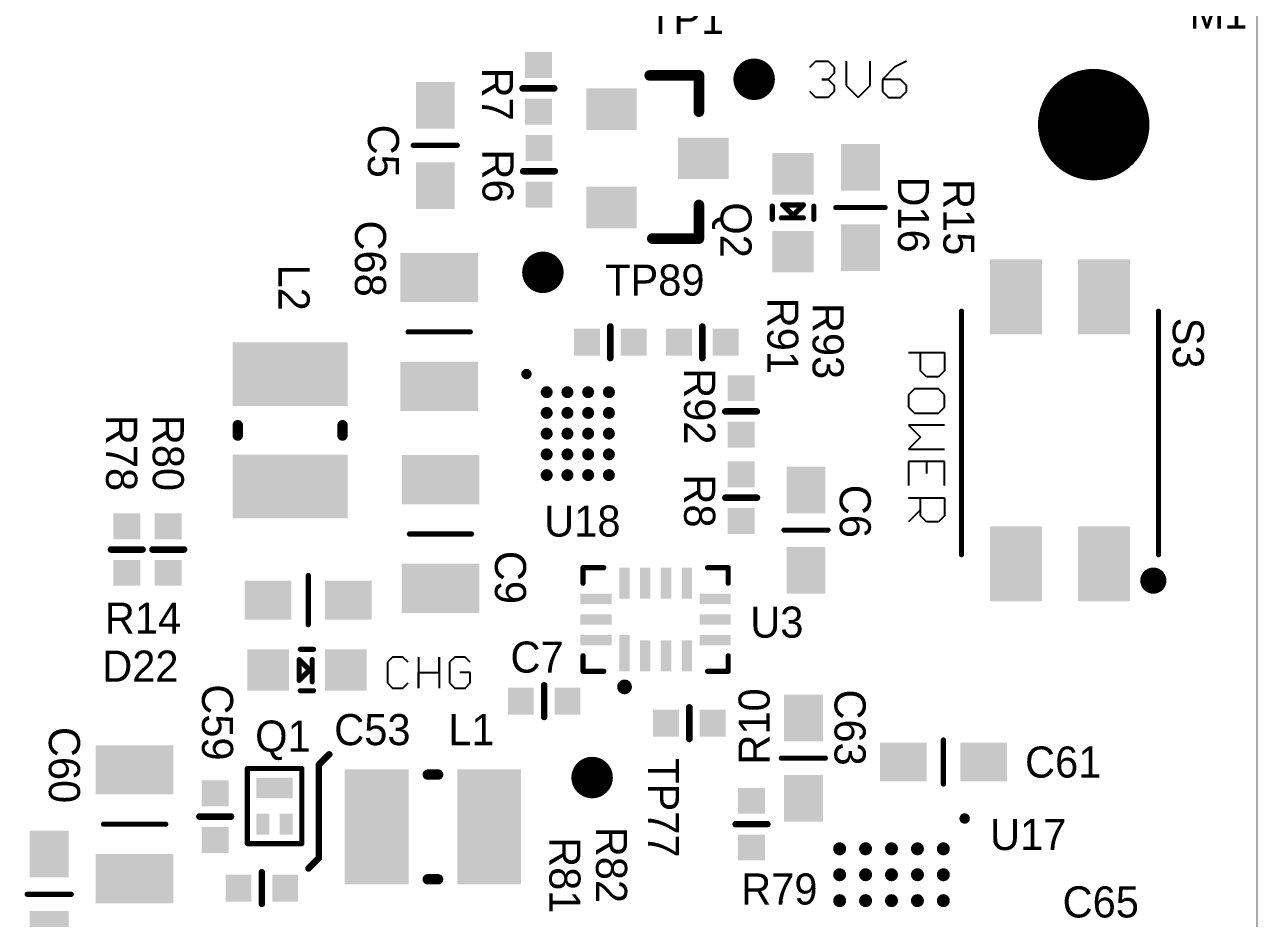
# Model space of a CAD drawing. Extents: x 388 to 458, y 85 to 260.
# Drawn here: x 434.49 to 458.27, y 224.42 to 241.67 of the extents above; entities that cross this region are included whole.
import ezdxf

# ---------------------------------------------------------------- set-up
doc = ezdxf.new("R2010")
doc.units = 0
for name, color, linetype in [('MECHANICAL1', 6, 'CONTINUOUS'), ('PADHOLELAYER', 156, 'CONTINUOUS'), ('TOPOVERLAY', 2, 'CONTINUOUS'), ('TOPPASTE', 8, 'CONTINUOUS')]:
    doc.layers.add(name, color=color, linetype=linetype)

msp = doc.modelspace()

# ---------------------------------------------------------------- linework, layer by layer
at = {"layer": 'MECHANICAL1', "const_width": 0.0127}
msp.add_lwpolyline([(458.263, 209.592), (458.263, 258.592)], dxfattribs=at)
at = {"layer": 'PADHOLELAYER'}
for points, const_width in [([(448.363, 240.617, 1), (448.763, 240.617, 1)], 0.4), ([(454.575, 239.742, 1), (455.65, 239.742, 1)], 1.075), ([(444.288, 236.892, 1), (444.688, 236.892, 1)], 0.4), ([(445.238, 227.142, 1), (445.638, 227.142, 1)], 0.4)]:
    msp.add_lwpolyline(points, format="xyb", close=True, dxfattribs=dict(at, const_width=const_width))
at = {"layer": 'TOPOVERLAY'}
for p, q in [((449.638, 240.85), (449.754, 240.966)), ((449.754, 240.966), (449.988, 240.966)), ((449.988, 240.966), (450.104, 240.85)), ((450.338, 240.966), (450.338, 240.5)), ((450.804, 240.5), (450.804, 240.966)), ((451.504, 240.966), (451.271, 240.85)), ((450.104, 240.733), (449.988, 240.616)), ((450.104, 240.85), (450.104, 240.733)), ((451.271, 240.85), (451.037, 240.616)), ((449.988, 240.616), (449.871, 240.616)), ((449.871, 240.616), (449.988, 240.616)), ((449.988, 240.616), (450.104, 240.5)), ((450.104, 240.5), (450.104, 240.383)), ((450.338, 240.5), (450.571, 240.267)), ((450.571, 240.267), (450.804, 240.5)), ((451.037, 240.616), (451.037, 240.383)), ((451.387, 240.616), (451.037, 240.616)), ((451.504, 240.5), (451.387, 240.616)), ((451.504, 240.383), (451.504, 240.5)), ((449.754, 240.267), (449.638, 240.383)), ((449.988, 240.267), (449.754, 240.267)), ((450.104, 240.383), (449.988, 240.267)), ((451.037, 240.383), (451.154, 240.267)), ((451.154, 240.267), (451.387, 240.267)), ((451.387, 240.267), (451.504, 240.383)), ((451.538, 235.342), (452.238, 235.342)), ((451.771, 234.992), (451.771, 235.342)), ((452.238, 235.342), (452.238, 234.992)), ((451.888, 234.875), (451.771, 234.992)), ((452.238, 234.992), (452.121, 234.875)), ((452.121, 234.875), (451.888, 234.875)), ((451.654, 234.642), (451.538, 234.525)), ((451.538, 234.525), (451.538, 234.292)), ((452.121, 234.642), (451.654, 234.642)), ((452.238, 234.525), (452.121, 234.642)), ((452.238, 234.292), (452.238, 234.525)), ((451.538, 234.292), (451.654, 234.175)), ((452.121, 234.175), (452.238, 234.292)), ((451.654, 234.175), (452.121, 234.175)), ((452.238, 233.942), (451.538, 233.942)), ((451.538, 233.942), (451.771, 233.709)), ((451.771, 233.709), (451.538, 233.476)), ((451.538, 233.476), (452.238, 233.476)), ((452.238, 233.242), (451.538, 233.242)), ((451.538, 233.242), (451.538, 232.776)), ((451.888, 233.242), (451.888, 233.009)), ((452.238, 232.776), (452.238, 233.242)), ((451.538, 232.543), (452.238, 232.543)), ((451.771, 232.193), (451.771, 232.543)), ((452.238, 232.543), (452.238, 232.193)), ((451.771, 232.309), (451.538, 232.076)), ((451.888, 232.076), (451.771, 232.193)), ((452.121, 232.076), (451.888, 232.076)), ((452.238, 232.193), (452.121, 232.076)), ((441.588, 229.466), (441.488, 229.366)), ((441.788, 229.466), (441.588, 229.466)), ((441.888, 229.366), (441.788, 229.466)), ((442.088, 229.466), (442.088, 228.867)), ((442.488, 229.167), (442.488, 229.466)), ((442.488, 229.466), (442.488, 228.867)), ((442.787, 229.466), (442.687, 229.366)), ((442.987, 229.466), (442.787, 229.466)), ((443.087, 229.366), (442.987, 229.466)), ((441.488, 229.366), (441.488, 228.967)), ((442.687, 229.366), (442.687, 228.967)), ((442.088, 228.867), (442.088, 229.167)), ((442.088, 229.167), (442.488, 229.167)), ((443.087, 229.167), (442.887, 229.167)), ((443.087, 228.967), (443.087, 229.167)), ((441.488, 228.967), (441.588, 228.867)), ((441.588, 228.867), (441.788, 228.867)), ((441.788, 228.867), (441.888, 228.967)), ((442.687, 228.967), (442.787, 228.867)), ((442.787, 228.867), (442.987, 228.867)), ((442.987, 228.867), (443.087, 228.967))]:
    msp.add_line(p, q, dxfattribs=at)
for points, const_width in [([(446.548, 240.692), (447.498, 240.692)], 0.203), ([(447.498, 239.992), (447.498, 240.692)], 0.203), ([(444.098, 240.442), (444.708, 240.442)], 0.127), ([(441.988, 239.342), (442.838, 239.342)], 0.1), ([(444.108, 238.842), (444.718, 238.842)], 0.127), ([(447.498, 237.542), (447.498, 238.192)], 0.203), ([(448.913, 237.915), (448.913, 238.169)], 0.1), ([(449.113, 238.192), (449.313, 237.992)], 0.1), ([(449.113, 238.192), (449.513, 238.192)], 0.1), ([(449.313, 237.992), (449.513, 238.192)], 0.1), ([(449.713, 237.915), (449.713, 238.169)], 0.1), ([(450.138, 238.142), (451.088, 238.142)], 0.1), ([(449.088, 237.942), (449.513, 237.942)], 0.1), ([(446.598, 237.542), (447.498, 237.542)], 0.203), ([(452.563, 231.442), (452.563, 236.142)], 0.1), ([(456.363, 231.442), (456.363, 236.142)], 0.1), ([(445.788, 235.237), (445.788, 235.846)], 0.127), ([(447.563, 235.237), (447.563, 235.846)], 0.127), ([(441.888, 235.742), (443.088, 235.742)], 0.1), ([(448.005, 234.207), (448.615, 234.207)], 0.127), ([(438.603, 233.742), (438.603, 233.942)], 0.2), ([(440.623, 233.742), (440.623, 233.942)], 0.2), ([(448.008, 232.542), (448.618, 232.542)], 0.127), ([(441.913, 231.842), (443.113, 231.842)], 0.1), ([(449.138, 231.917), (449.988, 231.917)], 0.1), ([(436.158, 231.542), (436.768, 231.542)], 0.127), ([(436.958, 231.542), (437.568, 231.542)], 0.127), ([(445.263, 231.192), (445.663, 231.192)], 0.1), ([(445.263, 230.892), (445.263, 231.192)], 0.1), ([(447.663, 231.192), (448.063, 231.192)], 0.1), ([(448.063, 230.892), (448.063, 231.192)], 0.1), ([(439.963, 230.092), (439.963, 231.042)], 0.1), ([(439.788, 229.417), (439.988, 229.217)], 0.1), ([(439.788, 229.017), (439.788, 229.417)], 0.1), ([(439.811, 229.617), (440.065, 229.617)], 0.1), ([(440.038, 228.992), (440.038, 229.417)], 0.1), ([(445.263, 229.192), (445.263, 229.492)], 0.1), ([(448.063, 229.192), (448.063, 229.492)], 0.1), ([(439.788, 229.017), (439.988, 229.217)], 0.1), ([(445.263, 229.192), (445.663, 229.192)], 0.1), ([(447.663, 229.192), (448.063, 229.192)], 0.1), ([(444.513, 228.312), (444.513, 228.921)], 0.127), ([(439.811, 228.817), (440.065, 228.817)], 0.1), ([(447.313, 227.887), (447.313, 228.496)], 0.127), ([(452.213, 227.017), (452.213, 227.867)], 0.1), ([(440.167, 227.389), (440.367, 227.589)], 0.127), ([(449.088, 227.517), (449.938, 227.517)], 0.1), ([(438.788, 225.867), (438.788, 227.317)], 0.1), ([(438.788, 227.317), (439.838, 227.317)], 0.1), ([(439.838, 225.867), (439.838, 227.317)], 0.1), ([(440.167, 225.589), (440.167, 227.389)], 0.127), ([(442.267, 227.199), (442.467, 227.199)], 0.2), ([(437.862, 226.389), (438.472, 226.389)], 0.127), ([(436.013, 226.242), (437.213, 226.242)], 0.1), ([(448.208, 226.242), (448.818, 226.242)], 0.127), ([(438.788, 225.867), (439.838, 225.867)], 0.1), ([(439.967, 225.389), (440.167, 225.589)], 0.127), ([(439.067, 224.705), (439.067, 225.314)], 0.127), ([(442.267, 225.179), (442.467, 225.179)], 0.2), ([(434.542, 224.889), (435.392, 224.889)], 0.1)]:
    msp.add_lwpolyline(points, dxfattribs=dict(at, const_width=const_width))
for points, const_width in [([(446.497, 240.692, 1), (446.599, 240.692, 1)], 0.102), ([(447.447, 240.692, 1), (447.549, 240.692, 1)], 0.102), ([(447.447, 240.692, 1), (447.549, 240.692, 1)], 0.102), ([(444.066, 240.442, 1), (444.13, 240.442, 1)], 0.0635), ([(444.676, 240.442, 1), (444.739, 240.442, 1)], 0.0635), ([(447.447, 239.992, 1), (447.549, 239.992, 1)], 0.102), ([(441.963, 239.342, 1), (442.013, 239.342, 1)], 0.05), ([(442.813, 239.342, 1), (442.863, 239.342, 1)], 0.05), ([(444.076, 238.842, 1), (444.14, 238.842, 1)], 0.0635), ([(444.686, 238.842, 1), (444.749, 238.842, 1)], 0.0635), ([(447.447, 238.192, 1), (447.549, 238.192, 1)], 0.102), ([(448.888, 238.169, 1), (448.938, 238.169, 1)], 0.05), ([(449.088, 238.192, 1), (449.138, 238.192, 1)], 0.05), ([(449.088, 238.192, 1), (449.138, 238.192, 1)], 0.05), ([(449.288, 237.992, 1), (449.338, 237.992, 1)], 0.05), ([(449.288, 237.992, 1), (449.338, 237.992, 1)], 0.05), ([(449.488, 238.192, 1), (449.538, 238.192, 1)], 0.05), ([(449.488, 238.192, 1), (449.538, 238.192, 1)], 0.05), ([(449.688, 238.169, 1), (449.738, 238.169, 1)], 0.05), ([(450.113, 238.142, 1), (450.163, 238.142, 1)], 0.05), ([(451.063, 238.142, 1), (451.113, 238.142, 1)], 0.05), ([(448.888, 237.915, 1), (448.938, 237.915, 1)], 0.05), ([(449.063, 237.942, 1), (449.113, 237.942, 1)], 0.05), ([(449.488, 237.942, 1), (449.538, 237.942, 1)], 0.05), ([(449.688, 237.915, 1), (449.738, 237.915, 1)], 0.05), ([(446.547, 237.542, 1), (446.649, 237.542, 1)], 0.102), ([(447.447, 237.542, 1), (447.549, 237.542, 1)], 0.102), ([(447.447, 237.542, 1), (447.549, 237.542, 1)], 0.102), ([(452.538, 236.142, 1), (452.588, 236.142, 1)], 0.05), ([(456.338, 236.142, 1), (456.388, 236.142, 1)], 0.05), ([(445.756, 235.846, 1), (445.82, 235.846, 1)], 0.0635), ([(447.531, 235.846, 1), (447.595, 235.846, 1)], 0.0635), ([(441.863, 235.742, 1), (441.913, 235.742, 1)], 0.05), ([(443.063, 235.742, 1), (443.113, 235.742, 1)], 0.05), ([(445.756, 235.237, 1), (445.82, 235.237, 1)], 0.0635), ([(447.531, 235.237, 1), (447.595, 235.237, 1)], 0.0635), ([(444.221, 234.929, 1), (444.121, 234.929, 1)], 0.1), ([(444.096, 234.929, 1), (444.146, 234.929, 1)], 0.05), ([(444.196, 234.929, 1), (444.246, 234.929, 1)], 0.05), ([(447.974, 234.207, 1), (448.037, 234.207, 1)], 0.0635), ([(448.583, 234.207, 1), (448.647, 234.207, 1)], 0.0635), ([(438.553, 233.942, 1), (438.653, 233.942, 1)], 0.1), ([(440.573, 233.942, 1), (440.673, 233.942, 1)], 0.1), ([(438.553, 233.742, 1), (438.653, 233.742, 1)], 0.1), ([(440.573, 233.742, 1), (440.673, 233.742, 1)], 0.1), ([(447.976, 232.542, 1), (448.04, 232.542, 1)], 0.0635), ([(448.586, 232.542, 1), (448.649, 232.542, 1)], 0.0635), ([(441.888, 231.842, 1), (441.938, 231.842, 1)], 0.05), ([(443.088, 231.842, 1), (443.138, 231.842, 1)], 0.05), ([(449.113, 231.917, 1), (449.163, 231.917, 1)], 0.05), ([(449.963, 231.917, 1), (450.013, 231.917, 1)], 0.05), ([(436.126, 231.542, 1), (436.19, 231.542, 1)], 0.0635), ([(436.736, 231.542, 1), (436.799, 231.542, 1)], 0.0635), ([(436.926, 231.542, 1), (436.99, 231.542, 1)], 0.0635), ([(437.536, 231.542, 1), (437.599, 231.542, 1)], 0.0635), ([(452.538, 231.442, 1), (452.588, 231.442, 1)], 0.05), ([(456.338, 231.442, 1), (456.388, 231.442, 1)], 0.05), ([(445.238, 231.192, 1), (445.288, 231.192, 1)], 0.05), ([(445.238, 231.192, 1), (445.288, 231.192, 1)], 0.05), ([(445.638, 231.192, 1), (445.688, 231.192, 1)], 0.05), ([(447.638, 231.192, 1), (447.688, 231.192, 1)], 0.05), ([(448.038, 231.192, 1), (448.088, 231.192, 1)], 0.05), ([(448.038, 231.192, 1), (448.088, 231.192, 1)], 0.05), ([(456.388, 230.942, 1), (456.138, 230.942, 1)], 0.254), ([(439.938, 231.042, 1), (439.988, 231.042, 1)], 0.05), ([(445.238, 230.892, 1), (445.288, 230.892, 1)], 0.05), ([(448.038, 230.892, 1), (448.088, 230.892, 1)], 0.05), ([(456.074, 230.942, 1), (456.201, 230.942, 1)], 0.127), ([(456.324, 230.942, 1), (456.451, 230.942, 1)], 0.127), ([(439.938, 230.092, 1), (439.988, 230.092, 1)], 0.05), ([(439.763, 229.417, 1), (439.813, 229.417, 1)], 0.05), ([(439.763, 229.417, 1), (439.813, 229.417, 1)], 0.05), ([(439.786, 229.617, 1), (439.836, 229.617, 1)], 0.05), ([(440.013, 229.417, 1), (440.063, 229.417, 1)], 0.05), ([(440.04, 229.617, 1), (440.09, 229.617, 1)], 0.05), ([(445.238, 229.492, 1), (445.288, 229.492, 1)], 0.05), ([(448.038, 229.492, 1), (448.088, 229.492, 1)], 0.05), ([(439.963, 229.217, 1), (440.013, 229.217, 1)], 0.05), ([(439.963, 229.217, 1), (440.013, 229.217, 1)], 0.05), ([(445.238, 229.192, 1), (445.288, 229.192, 1)], 0.05), ([(445.238, 229.192, 1), (445.288, 229.192, 1)], 0.05), ([(445.638, 229.192, 1), (445.688, 229.192, 1)], 0.05), ([(447.638, 229.192, 1), (447.688, 229.192, 1)], 0.05), ([(448.038, 229.192, 1), (448.088, 229.192, 1)], 0.05), ([(448.038, 229.192, 1), (448.088, 229.192, 1)], 0.05), ([(439.763, 229.017, 1), (439.813, 229.017, 1)], 0.05), ([(439.763, 229.017, 1), (439.813, 229.017, 1)], 0.05), ([(440.013, 228.992, 1), (440.063, 228.992, 1)], 0.05), ([(444.481, 228.921, 1), (444.545, 228.921, 1)], 0.0635), ([(446.105, 228.892, 1), (446.021, 228.892, 1)], 0.2), ([(445.971, 228.892, 1), (446.071, 228.892, 1)], 0.1), ([(446.055, 228.892, 1), (446.155, 228.892, 1)], 0.1), ([(439.786, 228.817, 1), (439.836, 228.817, 1)], 0.05), ([(440.04, 228.817, 1), (440.09, 228.817, 1)], 0.05), ([(447.281, 228.496, 1), (447.345, 228.496, 1)], 0.0635), ([(444.481, 228.312, 1), (444.545, 228.312, 1)], 0.0635), ([(447.281, 227.887, 1), (447.345, 227.887, 1)], 0.0635), ([(452.188, 227.867, 1), (452.238, 227.867, 1)], 0.05), ([(440.335, 227.589, 1), (440.399, 227.589, 1)], 0.0635), ([(449.063, 227.517, 1), (449.113, 227.517, 1)], 0.05), ([(449.913, 227.517, 1), (449.963, 227.517, 1)], 0.05), ([(438.763, 227.317, 1), (438.813, 227.317, 1)], 0.05), ([(438.763, 227.317, 1), (438.813, 227.317, 1)], 0.05), ([(439.813, 227.317, 1), (439.863, 227.317, 1)], 0.05), ([(439.813, 227.317, 1), (439.863, 227.317, 1)], 0.05), ([(440.135, 227.389, 1), (440.199, 227.389, 1)], 0.0635), ([(440.135, 227.389, 1), (440.199, 227.389, 1)], 0.0635), ([(442.217, 227.199, 1), (442.317, 227.199, 1)], 0.1), ([(442.417, 227.199, 1), (442.517, 227.199, 1)], 0.1), ([(452.188, 227.017, 1), (452.238, 227.017, 1)], 0.05), ([(437.831, 226.389, 1), (437.894, 226.389, 1)], 0.0635), ([(438.44, 226.389, 1), (438.504, 226.389, 1)], 0.0635), ([(452.673, 226.352, 1), (452.573, 226.352, 1)], 0.1), ([(452.548, 226.352, 1), (452.598, 226.352, 1)], 0.05), ([(452.648, 226.352, 1), (452.698, 226.352, 1)], 0.05), ([(435.988, 226.242, 1), (436.038, 226.242, 1)], 0.05), ([(437.188, 226.242, 1), (437.238, 226.242, 1)], 0.05), ([(448.176, 226.242, 1), (448.24, 226.242, 1)], 0.0635), ([(448.786, 226.242, 1), (448.849, 226.242, 1)], 0.0635), ([(438.763, 225.867, 1), (438.813, 225.867, 1)], 0.05), ([(438.763, 225.867, 1), (438.813, 225.867, 1)], 0.05), ([(439.813, 225.867, 1), (439.863, 225.867, 1)], 0.05), ([(439.813, 225.867, 1), (439.863, 225.867, 1)], 0.05), ([(440.135, 225.589, 1), (440.199, 225.589, 1)], 0.0635), ([(440.135, 225.589, 1), (440.199, 225.589, 1)], 0.0635), ([(439.935, 225.389, 1), (439.999, 225.389, 1)], 0.0635), ([(439.035, 225.314, 1), (439.099, 225.314, 1)], 0.0635), ([(442.217, 225.179, 1), (442.317, 225.179, 1)], 0.1), ([(442.417, 225.179, 1), (442.517, 225.179, 1)], 0.1), ([(434.517, 224.889, 1), (434.567, 224.889, 1)], 0.05), ([(435.367, 224.889, 1), (435.417, 224.889, 1)], 0.05), ([(439.035, 224.705, 1), (439.099, 224.705, 1)], 0.0635)]:
    msp.add_lwpolyline(points, format="xyb", close=True, dxfattribs=dict(at, const_width=const_width))
at = {"layer": 'TOPPASTE'}
for points, const_width in [([(444.504, 234.579, 1), (444.619, 234.579, 1)], 0.115), ([(444.904, 234.579, 1), (445.019, 234.579, 1)], 0.115), ([(445.304, 234.579, 1), (445.419, 234.579, 1)], 0.115), ([(445.704, 234.579, 1), (445.819, 234.579, 1)], 0.115), ([(444.504, 234.179, 1), (444.619, 234.179, 1)], 0.115), ([(444.904, 234.179, 1), (445.019, 234.179, 1)], 0.115), ([(445.304, 234.179, 1), (445.419, 234.179, 1)], 0.115), ([(445.704, 234.179, 1), (445.819, 234.179, 1)], 0.115), ([(444.504, 233.779, 1), (444.619, 233.779, 1)], 0.115), ([(444.904, 233.779, 1), (445.019, 233.779, 1)], 0.115), ([(445.304, 233.779, 1), (445.419, 233.779, 1)], 0.115), ([(445.704, 233.779, 1), (445.819, 233.779, 1)], 0.115), ([(444.504, 233.379, 1), (444.619, 233.379, 1)], 0.115), ([(444.904, 233.379, 1), (445.019, 233.379, 1)], 0.115), ([(445.304, 233.379, 1), (445.419, 233.379, 1)], 0.115), ([(445.704, 233.379, 1), (445.819, 233.379, 1)], 0.115), ([(444.504, 232.979, 1), (444.619, 232.979, 1)], 0.115), ([(444.904, 232.979, 1), (445.019, 232.979, 1)], 0.115), ([(445.304, 232.979, 1), (445.419, 232.979, 1)], 0.115), ([(445.704, 232.979, 1), (445.819, 232.979, 1)], 0.115), ([(450.15, 225.767, 1), (450.275, 225.767, 1)], 0.125), ([(450.65, 225.767, 1), (450.775, 225.767, 1)], 0.125), ([(451.15, 225.767, 1), (451.275, 225.767, 1)], 0.125), ([(451.65, 225.767, 1), (451.775, 225.767, 1)], 0.125), ([(452.15, 225.767, 1), (452.275, 225.767, 1)], 0.125), ([(450.15, 225.267, 1), (450.275, 225.267, 1)], 0.125), ([(450.65, 225.267, 1), (450.775, 225.267, 1)], 0.125), ([(451.15, 225.267, 1), (451.275, 225.267, 1)], 0.125), ([(451.65, 225.267, 1), (451.775, 225.267, 1)], 0.125), ([(452.15, 225.267, 1), (452.275, 225.267, 1)], 0.125), ([(450.15, 224.767, 1), (450.275, 224.767, 1)], 0.125), ([(450.65, 224.767, 1), (450.775, 224.767, 1)], 0.125), ([(451.15, 224.767, 1), (451.275, 224.767, 1)], 0.125), ([(451.65, 224.767, 1), (451.775, 224.767, 1)], 0.125), ([(452.15, 224.767, 1), (452.275, 224.767, 1)], 0.125)]:
    msp.add_lwpolyline(points, format="xyb", close=True, dxfattribs=dict(at, const_width=const_width))
for points in [[(444.143, 241.142), (444.143, 240.642), (444.663, 241.142), (444.663, 240.642)], [(442.788, 239.667), (442.788, 240.567), (442.038, 239.667), (442.038, 240.567)], [(445.327, 240.443), (445.327, 239.641), (446.299, 240.443), (446.299, 239.641)], [(444.143, 240.242), (444.143, 239.742), (444.663, 240.242), (444.663, 239.742)], [(444.153, 239.542), (444.153, 239.042), (444.673, 239.542), (444.673, 239.042)], [(447.097, 239.493), (447.097, 238.691), (448.069, 239.493), (448.069, 238.691)], [(450.988, 238.467), (450.988, 239.367), (450.238, 238.467), (450.238, 239.367)], [(442.788, 238.117), (442.788, 239.017), (442.038, 238.117), (442.038, 239.017)], [(448.913, 239.192), (448.913, 238.392), (449.713, 239.192), (449.713, 238.392)], [(444.153, 238.642), (444.153, 238.142), (444.673, 238.642), (444.673, 238.142)], [(445.327, 238.543), (445.327, 237.741), (446.299, 238.543), (446.299, 237.741)], [(450.988, 236.917), (450.988, 237.817), (450.238, 236.917), (450.238, 237.817)], [(448.913, 237.692), (448.913, 236.892), (449.713, 237.692), (449.713, 236.892)], [(443.238, 236.317), (443.238, 237.267), (441.738, 236.317), (441.738, 237.267)], [(454.113, 235.692), (454.113, 237.142), (453.113, 235.692), (453.113, 237.142)], [(455.813, 235.692), (455.813, 237.142), (454.813, 235.692), (454.813, 237.142)], [(445.588, 235.802), (445.088, 235.802), (445.588, 235.282), (445.088, 235.282)], [(446.488, 235.802), (445.988, 235.802), (446.488, 235.282), (445.988, 235.282)], [(447.363, 235.802), (446.863, 235.802), (447.363, 235.282), (446.863, 235.282)], [(448.263, 235.802), (447.763, 235.802), (448.263, 235.282), (447.763, 235.282)], [(438.503, 234.312), (440.723, 234.312), (438.503, 235.542), (440.723, 235.542)], [(443.238, 234.217), (443.238, 235.167), (441.738, 234.217), (441.738, 235.167)], [(448.05, 234.907), (448.05, 234.407), (448.57, 234.907), (448.57, 234.407)], [(448.05, 234.007), (448.05, 233.507), (448.57, 234.007), (448.57, 233.507)], [(438.503, 232.142), (440.723, 232.142), (438.503, 233.372), (440.723, 233.372)], [(441.763, 233.367), (441.763, 232.417), (443.263, 233.367), (443.263, 232.417)], [(448.053, 233.242), (448.053, 232.742), (448.573, 233.242), (448.573, 232.742)], [(449.188, 233.142), (449.188, 232.242), (449.938, 233.142), (449.938, 232.242)], [(448.053, 232.342), (448.053, 231.842), (448.573, 232.342), (448.573, 231.842)], [(436.203, 232.242), (436.203, 231.742), (436.723, 232.242), (436.723, 231.742)], [(437.003, 232.242), (437.003, 231.742), (437.523, 232.242), (437.523, 231.742)], [(454.113, 230.542), (454.113, 231.992), (453.113, 230.542), (453.113, 231.992)], [(455.813, 230.542), (455.813, 231.992), (454.813, 230.542), (454.813, 231.992)], [(449.188, 231.592), (449.188, 230.692), (449.938, 231.592), (449.938, 230.692)], [(436.203, 231.342), (436.203, 230.842), (436.723, 231.342), (436.723, 230.842)], [(437.003, 231.342), (437.003, 230.842), (437.523, 231.342), (437.523, 230.842)], [(441.763, 231.267), (441.763, 230.317), (443.263, 231.267), (443.263, 230.317)], [(445.963, 231.192), (445.963, 230.592), (446.163, 231.192), (446.163, 230.592)], [(446.363, 231.192), (446.363, 230.592), (446.563, 231.192), (446.563, 230.592)], [(446.763, 231.192), (446.763, 230.592), (446.963, 231.192), (446.963, 230.592)], [(447.363, 230.592), (447.363, 231.192), (447.163, 230.592), (447.163, 231.192)], [(439.638, 230.942), (438.738, 230.942), (439.638, 230.192), (438.738, 230.192)], [(441.188, 230.942), (440.288, 230.942), (441.188, 230.192), (440.288, 230.192)], [(445.213, 230.492), (445.813, 230.492), (445.213, 230.692), (445.813, 230.692)], [(447.513, 230.492), (448.113, 230.492), (447.513, 230.692), (448.113, 230.692)], [(445.213, 230.092), (445.813, 230.092), (445.213, 230.292), (445.813, 230.292)], [(447.513, 230.092), (448.113, 230.092), (447.513, 230.292), (448.113, 230.292)], [(445.213, 229.692), (445.813, 229.692), (445.213, 229.892), (445.813, 229.892)], [(445.963, 229.892), (445.963, 229.192), (446.163, 229.892), (446.163, 229.192)], [(446.363, 229.792), (446.363, 229.192), (446.563, 229.792), (446.563, 229.192)], [(446.763, 229.792), (446.763, 229.192), (446.963, 229.792), (446.963, 229.192)], [(447.163, 229.792), (447.163, 229.192), (447.363, 229.792), (447.363, 229.192)], [(447.513, 229.692), (448.113, 229.692), (447.513, 229.892), (448.113, 229.892)], [(438.788, 228.817), (439.588, 228.817), (438.788, 229.617), (439.588, 229.617)], [(440.288, 228.817), (441.088, 228.817), (440.288, 229.617), (441.088, 229.617)], [(443.813, 228.357), (444.313, 228.357), (443.813, 228.877), (444.313, 228.877)], [(444.713, 228.357), (445.213, 228.357), (444.713, 228.877), (445.213, 228.877)], [(449.888, 227.842), (449.888, 228.742), (449.138, 227.842), (449.138, 228.742)], [(446.613, 227.932), (447.113, 227.932), (446.613, 228.452), (447.113, 228.452)], [(447.513, 227.932), (448.013, 227.932), (447.513, 228.452), (448.013, 228.452)], [(450.988, 227.067), (451.888, 227.067), (450.988, 227.817), (451.888, 227.817)], [(452.538, 227.067), (453.438, 227.067), (452.538, 227.817), (453.438, 227.817)], [(437.363, 227.767), (435.863, 227.767), (437.363, 226.817), (435.863, 226.817)], [(438.427, 226.589), (438.427, 227.089), (437.907, 226.589), (437.907, 227.089)], [(439.663, 227.142), (438.963, 227.142), (439.663, 226.742), (438.963, 226.742)], [(441.897, 225.079), (441.897, 227.299), (440.667, 225.079), (440.667, 227.299)], [(444.067, 225.079), (444.067, 227.299), (442.837, 225.079), (442.837, 227.299)], [(449.888, 226.292), (449.888, 227.192), (449.138, 226.292), (449.138, 227.192)], [(448.773, 226.442), (448.773, 226.942), (448.253, 226.442), (448.253, 226.942)], [(439.213, 226.442), (438.963, 226.442), (439.213, 226.042), (438.963, 226.042)], [(439.663, 226.442), (439.413, 226.442), (439.663, 226.042), (439.413, 226.042)], [(438.427, 225.689), (438.427, 226.189), (437.907, 225.689), (437.907, 226.189)], [(435.342, 225.214), (435.342, 226.114), (434.592, 225.214), (434.592, 226.114)], [(448.773, 225.542), (448.773, 226.042), (448.253, 225.542), (448.253, 226.042)], [(437.363, 225.667), (435.863, 225.667), (437.363, 224.717), (435.863, 224.717)], [(438.867, 225.27), (438.367, 225.27), (438.867, 224.75), (438.367, 224.75)], [(439.767, 225.27), (439.267, 225.27), (439.767, 224.75), (439.267, 224.75)], [(435.342, 223.664), (435.342, 224.564), (434.592, 223.664), (434.592, 224.564)]]:
    msp.add_solid(points, dxfattribs=at)

# ---------------------------------------------------------------- texts
at = {"layer": 'TOPOVERLAY'}
for s, p in [('TP1', (446.513, 241.492)), ('M1', (456.963, 241.592)), ('TP89', (445.688, 236.442)), ('U18', (444.513, 231.792)), ('R14', (436.038, 229.917)), ('U3', (448.488, 229.842)), ('C7', (443.863, 229.167)), ('D22', (435.988, 228.992)), ('C53', (440.463, 227.767)), ('L1', (442.663, 227.767)), ('Q1', (438.938, 227.642)), ('C61', (453.788, 227.142)), ('U17', (453.113, 225.744)), ('R79', (448.313, 224.692)), ('C65', (454.513, 224.442))]:
    msp.add_text(s, height=0.6, dxfattribs=at).set_placement(p)
for s, rotation, p in [('R7', 270, (443.313, 240.842)), ('C5', 270, (441.113, 239.742)), ('R6', 270, (443.323, 239.264)), ('D16', 270, (451.338, 238.742)), ('R15', 270, (452.213, 238.692)), ('Q2', 270, (447.913, 238.242)), ('C68', 270, (440.863, 237.892)), ('L2', 270, (439.388, 237.042)), ('R91', 270, (448.816, 236.402)), ('R93', 270, (449.691, 236.302)), ('S3', 270, (456.638, 236.017)), ('R92', 270, (447.213, 235.042)), ('R78', 270, (436.063, 234.142)), ('R80', 270, (436.963, 234.142)), ('R8', 270, (447.213, 232.992)), ('C6', 270, (450.213, 232.792)), ('C9', 270, (443.563, 231.517)), ('C59', 270, (437.913, 228.942)), ('R10', 90, (448.863, 227.392)), ('C63', 270, (450.113, 228.842)), ('C60', 270, (434.959, 228.119)), ('TP77', 270, (446.513, 227.517)), ('R82', 270, (445.513, 226.192)), ('R81', 270, (444.613, 225.992))]:
    msp.add_text(s, height=0.6, rotation=rotation, dxfattribs=at).set_placement(p)

doc.saveas('drawing.dxf')
